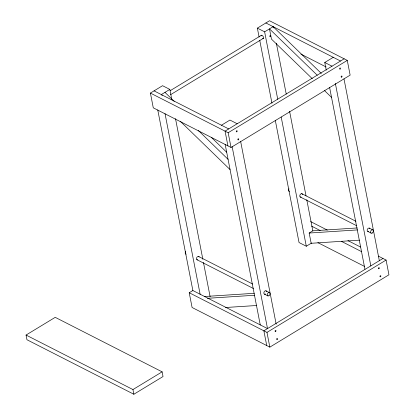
<?xml version="1.0" encoding="UTF-8"?>
<svg xmlns="http://www.w3.org/2000/svg" width="415" height="415" viewBox="0 0 415 415"><rect width="100%" height="100%" fill="white"/><g stroke="black" fill="none" stroke-linecap="round" stroke-linejoin="round"><path stroke-width="0.62" d="M259.1 37.039L257.367 28.132L269.522 20.75L347.272 60.398L350.141 75.136L231.031 147.465L153.275 107.822L150.412 93.079L162.566 85.698L169.823 89.401L171.8 99.579M169.823 89.401L161.316 94.568L162.239 95.466M257.367 28.132L264.625 31.831L273.132 26.664L321.35 73.45M170.166 90.703L261.502 35.239M170.57 94.682L263.567 38.211M221.444 125.226L229.952 120.06L237.209 123.758M326.237 70.125L324.753 62.489L333.261 57.322M344.165 58.811L225.055 131.14L227.918 145.883M150.412 93.079L228.162 132.727L347.272 60.398M26.052 335.05L55.221 317.34L162.12 371.845L163.033 376.535L133.858 394.25L26.959 339.74L26.052 335.05L132.95 389.561L133.858 394.25M378.381 256.133L386.085 260.06L388.948 274.803L269.838 347.132L192.088 307.484L189.219 292.741L192.866 290.531L267.509 328.592M359.504 240.161L311.162 243.283L309.17 233.038L312.817 230.823L357.289 227.949M275.301 120.381L299.044 242.536L306.301 246.235L311.618 243.003M132.95 389.561L162.12 371.845M382.978 258.472L263.862 330.802L266.731 345.545M189.219 292.741L266.975 332.389L386.085 260.06M309.17 233.038L357.512 229.915M204.647 296.512L254.276 293.306M207.443 298.307L254.494 295.267M225.547 307.51L256.486 305.513M265.875 22.965L340.518 61.026M324.753 62.489L332.01 66.193M300.896 54.1L326.159 66.981M154.058 90.864L228.701 128.925M301.658 193.608L355.956 221.299M369.241 228.068L372.706 229.837M300.138 196.912L356.75 225.781M367.721 231.378L371.192 233.147M310.627 221.584L327.279 230.076M347.952 240.617L360.583 247.055M311.577 226.139L320.188 230.532M341.436 241.364L361.527 251.615M317.885 242.64L364.396 266.352M198.339 256.346L252.642 284.036M265.927 290.811L269.392 292.575M196.819 259.655L253.43 288.518M264.407 294.116L267.872 295.885M317.236 75.214L269.485 28.879L271.477 39.124L312.277 78.71M324.328 90.403L331.746 97.603M164.963 92.353L174.233 101.348M211.323 137.334L226.621 152.181M198.401 130.554L228.074 159.344M180.458 121.455L230.066 169.59M343.983 78.84L379.352 260.796M335.351 83.368L370.844 265.963M329.577 87.306L364.946 269.262M273.132 26.664L273.366 27.867M276.349 43.207L286.241 94.101M289.582 111.282L306.026 195.896M306.773 199.714L312.832 230.89M264.625 31.831L277.734 99.268M281.199 117.082L306.301 246.235M259.717 40.219L271.96 103.205M240.669 141.572L276.162 324.167M232.161 146.739L267.53 328.696M228.162 132.727L231.031 147.465M266.975 332.389L269.838 347.132M225.153 144.311L260.272 324.997M175.509 118.664L202.842 259.266M203.459 262.451L210.135 296.803M165.025 113.653L200.144 294.339M157.767 109.954L192.887 290.635M265.543 294.012A1.821 1.266 -63 0 1 263.883 293.338A1.821 1.266 -63 0 1 264.957 290.998A1.821 1.266 -63 0 1 266.617 291.678M368.494 231.44A1.821 1.266 -63 0 1 367.389 229.293A1.821 1.266 -63 0 1 369.807 228.577M289.494 191.388A1.821 1.266 -63 0 1 288.985 188.773M186.174 254.125A1.821 1.266 -63 0 1 185.666 251.511M197.794 259.816A1.821 1.266 -63 0 1 196.694 257.668A1.821 1.266 -63 0 1 199.112 256.952M302.421 194.22A1.821 1.266 -63 0 1 302.545 194.578M301.108 197.084A1.821 1.266 -63 0 1 299.915 195.154A1.821 1.266 -63 0 1 302.213 193.94M261.128 35.882A1.821 0.872 58.7 0 1 262.244 35.467A1.821 0.872 58.7 0 1 263.52 37.573A1.821 0.872 58.7 0 1 262.622 38.356M275.622 331.445A0.607 0.42 -63 0 0 275.871 330.449A0.607 0.42 -63 0 0 275.083 330.931A0.607 0.42 -63 0 0 275.622 331.445M277.184 339.486A0.607 0.42 -63 0 0 277.433 338.49A0.607 0.42 -63 0 0 276.644 338.972A0.607 0.42 -63 0 0 277.184 339.486M380.498 276.748A0.607 0.42 -63 0 0 380.747 275.757A0.607 0.42 -63 0 0 379.953 276.234A0.607 0.42 -63 0 0 380.498 276.748M378.931 268.707A0.607 0.42 -63 0 0 379.18 267.717A0.607 0.42 -63 0 0 378.392 268.194A0.607 0.42 -63 0 0 378.931 268.707M236.809 131.783A0.607 0.42 -63 0 0 237.058 130.787A0.607 0.42 -63 0 0 236.27 131.27A0.607 0.42 -63 0 0 236.809 131.783M238.376 139.824A0.607 0.42 -63 0 0 238.625 138.828A0.607 0.42 -63 0 0 237.831 139.305A0.607 0.42 -63 0 0 238.376 139.824M341.685 77.086A0.607 0.42 -63 0 0 341.934 76.095A0.607 0.42 -63 0 0 341.146 76.573A0.607 0.42 -63 0 0 341.685 77.086M340.124 69.046A0.607 0.42 -63 0 0 340.373 68.055A0.607 0.42 -63 0 0 339.584 68.532A0.607 0.42 -63 0 0 340.124 69.046M372.245 232.997A1.821 1.266 -63 0 0 372.986 230.019A1.821 1.266 -63 0 0 370.616 231.456A1.821 1.266 -63 0 0 372.245 232.997M268.925 295.739A1.821 1.266 -63 0 0 269.672 292.757A1.821 1.266 -63 0 0 267.302 294.194A1.821 1.266 -63 0 0 268.925 295.739M270.31 36.619A0.607 0.42 -63 0 0 270.559 35.623A0.607 0.42 -63 0 0 269.771 36.105A0.607 0.42 -63 0 0 270.31 36.619"/></g></svg>
